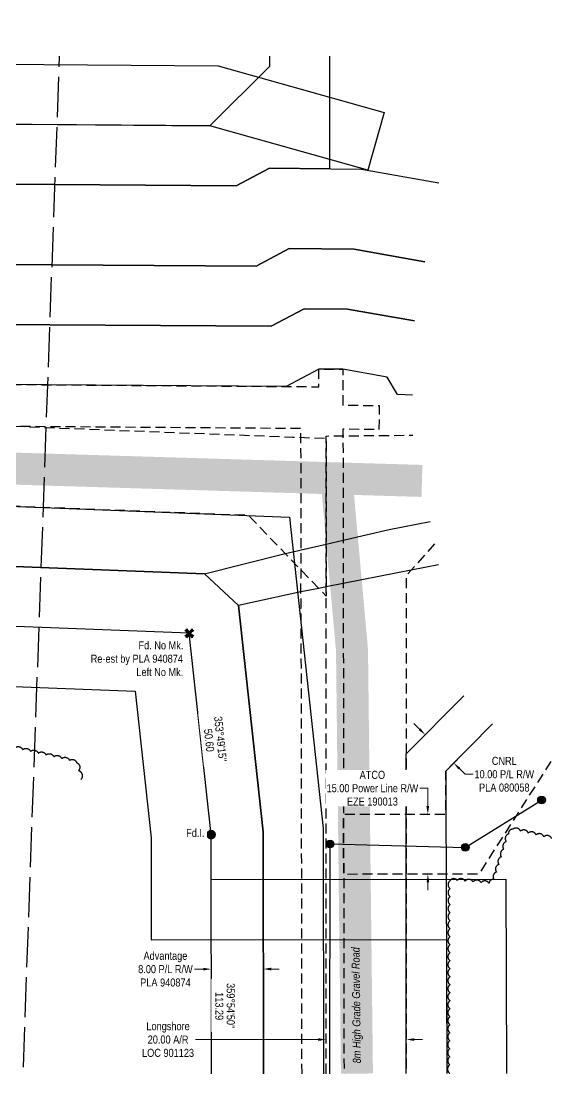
# Model space of a CAD drawing. Extents: x 341532 to 345906, y 6165767 to 6167762.
# Drawn here: x 345244 to 345906, y 6165767 to 6167101 of the extents above; entities that cross this region are included whole.
import ezdxf

# ---------------------------------------------------------------- set-up
doc = ezdxf.new("R2010")
doc.units = 0
doc.header["$LTSCALE"] = 5
doc.header["$PDSIZE"] = 0.5
for name, pattern in [('0', [1, 1, 0]), ('foc-ACCESSROAD', [3.75, 2.5, -1.25]), ('foc-FLOWLINE', [3.75, 2.5, -1.25]), ('foc-UNSURVEYED', [12.5, 10, -2.5]), ('POWERLINE5', [7.8, 2.4, -0.6, 0.6, -0.6, 0.6, -0.6, 2.4])]:
    doc.linetypes.add(name, pattern=pattern)
doc.layers.get('Defpoints').update_dxf_attribs({"color": 9})
for name, color, linetype in [('AS-POWER', 104, 'foc-POWER'), ('AS-POWER-EXISTING', 72, 'POWERLINE5'), ('AS-ROADS', 254, 'Continuous'), ('C-RW', 13, 'Continuous'), ('F-AR', 190, 'foc-ACCESSROAD'), ('F-EZE', 190, 'foc-FLOWLINE'), ('F-RW', 190, 'Continuous'), ('L-BD', 7, 'Continuous'), ('L-MON', 1, 'Continuous'), ('L-USEC', 7, 'foc-UNSURVEYED'), ('T-BUSH', 110, '0')]:
    doc.layers.add(name, color=color, linetype=linetype)
for name, color, linetype, lineweight in [('F-AR-T', 190, 'Continuous', 9), ('F-EZE-T', 190, 'Continuous', 9), ('F-RW-T', 190, 'Continuous', 9), ('T-TEXT', 48, 'Continuous', 18)]:
    doc.layers.add(name, color=color, linetype=linetype, lineweight=lineweight)
doc.styles.add('100L', font='ARIALN.TTF', dxfattribs={"height": 11})
doc.styles.add('80CG', font='ARIALN.TTF', dxfattribs={"height": 10})
doc.styles.add('80L', font='ARIALN.TTF', dxfattribs={"height": 10})
doc.styles.add('foc-LtypeFont', font='ARIALN.TTF', dxfattribs={"height": 7.35})
doc.linetypes.add('foc-POWER', pattern='A,6,-1,["P",foc-LtypeFont,S=0.2,R=0,X=-0.625,Y=-0.75],-1.24,4', length=12.24)
doc.dimstyles.new('Compass 5 000', dxfattribs={"dimscale": 5, "dimtxt": 9, "dimasz": 2, "dimexe": 0.2, "dimexo": 0.0625, "dimgap": 0.5, "dimtad": 0, "dimtih": 1, "dimtoh": 1, "dimzin": 0, "dimdsep": 46, "dimtxsty": '80CG', "dimcen": 0.1, "dimse1": 1, "dimse2": 1, "dimclrd": 256, "dimclrt": 256, "dimaunit": 1, "dimadec": 4, "dimazin": 0, "dimtfac": 0.06, "dimtofl": 0, "dimtmove": 0, "dimatfit": 1, "dimfxl": 0.2, "dimtolj": 1, "dimtzin": 0, "dimlwd": -1, "dimarcsym": 0})

# ---------------------------------------------------------------- blocks, each defined once
blk = doc.blocks.new('POWERPOLE')
h = blk.add_hatch(color=255)
edge = h.paths.add_edge_path()
edge.add_arc((0, 0), 0.96, 0, 360)
at = {"linetype": 'Continuous'}
for p, q in [((0.68, -0.68), (-0.68, 0.68)), ((-0.68, -0.68), (0.68, 0.68))]:
    blk.add_line(p, q, dxfattribs=at)
blk.add_circle((0, 0), 0.96, dxfattribs=at)
blk = doc.blocks.new('fdia')
at = {"color": 255, "const_width": 1}
blk.add_lwpolyline([(-0.5, 0, 1), (0.5, 0, 1)], format="xyb", close=True, dxfattribs=at)
blk = doc.blocks.new('Fdiaa')
blk.add_blockref('fdia', (0, 0))
blk = doc.blocks.new('fdib')
at = {"color": 1, "const_width": 1.6}
blk.add_lwpolyline([(-0.4, 0, 1), (0.4, 0, 1)], format="xyb", close=True, dxfattribs=at)
at = {"color": 1}
blk.add_circle((0, 0), 0.8, dxfattribs=at)
blk = doc.blocks.new('Fdibb')
blk.add_blockref('fdib', (0, 0))
blk = doc.blocks.new('fdicc')
for name in ['Fdibb', 'Fdiaa']:
    blk.add_blockref(name, (0, 0))
blk = doc.blocks.new('FDI')
blk.add_blockref('fdicc', (0, 0))
blk = doc.blocks.new('TEMP')
h = blk.add_hatch(color=255)
h.dxf.hatch_style = 1
h.paths.add_polyline_path([(0, 0.25), (-0.67, 1.15), (-0.67, 0.67), (-1.15, 0.67), (-0.25, 0), (-1.15, -0.67), (-0.67, -0.67), (-0.67, -1.15), (0, -0.25), (0.67, -1.15), (0.67, -0.67), (1.15, -0.67), (0.25, 0), (1.15, 0.67), (0.67, 0.67), (0.67, 1.15)])
h.paths.add_polyline_path([(0.57, 0.85), (0.57, 0.57), (0.85, 0.57), (0.08, 0), (0.85, -0.57), (0.57, -0.57), (0.57, -0.85), (0, -0.08), (-0.57, -0.85), (-0.57, -0.57), (-0.85, -0.57), (-0.08, 0), (-0.85, 0.57), (-0.57, 0.57), (-0.57, 0.85), (0, 0.08)], flags=16)
h = blk.add_hatch(color=1)
h.dxf.hatch_style = 1
h.paths.add_polyline_path([(0, 0.08), (-0.57, 0.85), (-0.57, 0.57), (-0.85, 0.57), (-0.08, 0), (-0.85, -0.57), (-0.57, -0.57), (-0.57, -0.85), (0, -0.08), (0.57, -0.85), (0.57, -0.57), (0.85, -0.57), (0.08, 0), (0.85, 0.57), (0.57, 0.57), (0.57, 0.85)])
at = {"color": 1}
for p, q in [((-0.08, 0), (0.08, 0)), ((0, 0.08), (0, -0.08))]:
    blk.add_line(p, q, dxfattribs=at)
at = {"color": 255, "flags": 128}
blk.add_lwpolyline([(-0.25, 0), (-1.15, 0.67), (-0.67, 0.67), (-0.67, 1.15), (0, 0.25), (0.67, 1.15), (0.67, 0.67), (1.15, 0.67), (0.25, 0), (1.15, -0.67), (0.67, -0.67), (0.67, -1.15), (0, -0.25), (-0.67, -1.15), (-0.67, -0.67), (-1.15, -0.67)], close=True, dxfattribs=at)
at = {"color": 1, "flags": 128}
blk.add_lwpolyline([(-0.08, 0), (-0.85, 0.57), (-0.57, 0.57), (-0.57, 0.85), (0, 0.08), (0.57, 0.85), (0.57, 0.57), (0.85, 0.57), (0.08, 0), (0.85, -0.57), (0.57, -0.57), (0.57, -0.85), (0, -0.08), (-0.57, -0.85), (-0.57, -0.57), (-0.85, -0.57)], close=True, dxfattribs=at)
blk = doc.blocks.new('*D72')
at = {"layer": 'Defpoints', "color": 0, "transparency": 16777216}
for p in [(345481, 6165917.7), (345481, 6165917.5), (345546, 6165917.8)]:
    blk.add_point(p, dxfattribs=at)
at = {"layer": 'F-RW-T', "transparency": 16777216}
for p, q in [((345471, 6165917.5), (345460, 6165917.4)), ((345556, 6165917.6), (345566, 6165917.6))]:
    blk.add_line(p, q, dxfattribs=at)
for points in [[(345471, 6165919.1), (345471, 6165915.8), (345481, 6165917.5)], [(345556, 6165919.3), (345556, 6165915.9), (345546, 6165917.6)]]:
    blk.add_solid(points, dxfattribs=at)
at = {"layer": 'F-RW-T', "transparency": 16777216, "insert": (345423.7, 6165917.4), "char_height": 10, "attachment_point": 5, "style": '80CG'}
blk.add_mtext('\\A1;Advantage\\P8.00 P/L R/W\\PPLA 940874', dxfattribs=at)
blk = doc.blocks.new('*D75')
at = {"layer": 'Defpoints', "color": 0, "transparency": 16777216}
for p in [(345624.7, 6165829.5), (345624.7, 6165826.3), (345724.7, 6165826.3)]:
    blk.add_point(p, dxfattribs=at)
at = {"layer": 'F-AR-T', "transparency": 16777216}
for p, q in [((345614.7, 6165829.5), (345461.3, 6165829.5)), ((345734.7, 6165829.5), (345744.7, 6165829.5))]:
    blk.add_line(p, q, dxfattribs=at)
for points in [[(345614.7, 6165831.2), (345614.7, 6165827.8), (345624.7, 6165829.5)], [(345734.7, 6165831.2), (345734.7, 6165827.9), (345724.7, 6165829.5)]]:
    blk.add_solid(points, dxfattribs=at)
at = {"layer": 'F-AR-T', "transparency": 16777216, "insert": (345427, 6165829.5), "char_height": 10, "attachment_point": 5, "style": '80CG'}
blk.add_mtext('\\A1;Longshore\\P20.00 A/R\\PLOC 901123', dxfattribs=at)
blk = doc.blocks.new('*D76')
at = {"layer": 'Defpoints', "color": 0, "transparency": 16777216}
for p in [(345746.5, 6166208.3), (345783.9, 6166175), (345782, 6166173.1)]:
    blk.add_point(p, dxfattribs=at)
at = {"layer": 'F-RW-T', "transparency": 16777216}
for p, q in [((345741.3, 6166217.2), (345734.2, 6166224.3)), ((345791, 6166167.9), (345798.1, 6166160.9)), ((345798.1, 6166160.9), (345808.1, 6166160.9))]:
    blk.add_line(p, q, dxfattribs=at)
for points in [[(345742.4, 6166218.4), (345740.1, 6166216), (345748.4, 6166210.2)], [(345792.1, 6166169.1), (345789.8, 6166166.8), (345783.9, 6166175)]]:
    blk.add_solid(points, dxfattribs=at)
at = {"layer": 'F-RW-T', "transparency": 16777216, "insert": (345847.1, 6166160.9), "char_height": 10, "attachment_point": 5, "style": '80CG'}
blk.add_mtext('\\A1;CNRL\\P10.00 P/L R/W\\PPLA 080058', dxfattribs=at)
blk = doc.blocks.new('*D77')
at = {"layer": 'Defpoints', "color": 0, "transparency": 16777216}
for p in [(345698.6, 6166111), (345751.5, 6166111.1), (345698.7, 6166036)]:
    blk.add_point(p, dxfattribs=at)
at = {"layer": 'F-EZE-T', "transparency": 16777216}
for p, q in [((345751.5, 6166143.4), (345741.5, 6166143.4)), ((345751.5, 6166121.1), (345751.5, 6166143.4)), ((345751.6, 6166026.1), (345751.7, 6166016.1))]:
    blk.add_line(p, q, dxfattribs=at)
for points in [[(345753.2, 6166121.1), (345749.8, 6166121.1), (345751.5, 6166111.1)], [(345753.3, 6166026.1), (345750, 6166026.1), (345751.6, 6166036.1)]]:
    blk.add_solid(points, dxfattribs=at)
at = {"layer": 'F-EZE-T', "transparency": 16777216, "insert": (345682.3, 6166143.4), "char_height": 10, "attachment_point": 5, "style": '80CG', "bg_fill": 3, "box_fill_scale": 1.1, "bg_fill_color": 256, "bg_fill_true_color": 13158600, "bg_fill_transparency": 0}
blk.add_mtext('\\A1;ATCO\\P15.00 Power Line R/W\\PEZE 190013', dxfattribs=at)

msp = doc.modelspace()

# ---------------------------------------------------------------- linework, layer by layer
at = {"layer": 'AS-POWER', "flags": 128}
msp.add_lwpolyline([(345629.296, 6165786.916), (345629.369, 6166073.792), (345798.349, 6166069.537), (345893.614, 6166128.732)], dxfattribs=at)
at = {"layer": 'AS-ROADS', "const_width": 39.99, "flags": 128}
for points in [[(343040.942, 6166606.071), (343537.114, 6166594.067), (345637.399, 6166530.457), (345744.211, 6166527.293)], [(345663.004, 6165786.967), (345656.819, 6166316.187), (345637.399, 6166530.457)]]:
    msp.add_lwpolyline(points, dxfattribs=at)
at = {"layer": 'C-RW'}
for points in [[(345734.732, 6166727.166), (345651.096, 6166741.922), (345596.926, 6166742.188), (345555.808, 6166720.401), (345279.425, 6166722.412), (345128.529, 6166723.526), (344489.189, 6166728.213), (344492.206, 6166803.232), (344496.236, 6166903.146), (344503.671, 6167087.022)], [(344575.905, 6167084.102), (344568.568, 6166902.619), (344567.564, 6166877.783), (344638.98, 6166802.15), (345131.216, 6166798.479), (345282.113, 6166797.411), (345537.136, 6166795.537), (345578.445, 6166817.428), (345659.321, 6166816.847), (345747.785, 6166801.145)], [(345850.445, 6165787.246), (345849.455, 6166029.623), (345480.863, 6166029.073), (345480.779, 6166085.497), (345453.556, 6166336.954), (344522.219, 6166373.117), (344428.02, 6166374.633), (344426.471, 6166276.005), (343853.762, 6166283.836), (343586.154, 6166182.626), (343187.201, 6166191.448), (343209.357, 6166735.849), (343044.022, 6166740.176)], [(343042.714, 6166690.206), (343132.36, 6166687.859), (343109.175, 6166118.172), (343599.057, 6166107.34), (343866.971, 6166208.665), (344500.269, 6166200.006), (344501.816, 6166298.472), (344520.16, 6166298.157), (345385.975, 6166264.538), (345405.802, 6166081.394), (345405.992, 6165953.98), (345774.779, 6165954.53), (345775.464, 6165787.134)]]:
    msp.add_lwpolyline(points, dxfattribs=at)
at = {"layer": 'F-AR', "flags": 128}
for points in [[(343552.418, 6166804.931), (343545.723, 6166638.812), (344529.08, 6166622.982), (345582.5, 6166582.079), (345624.534, 6166580.446), (345624.559, 6166483.353), (345624.566, 6166448.385), (345624.579, 6166394.879), (345624.582, 6166383.383), (345615.291, 6166393.042), (345593.172, 6166416.101), (345588.853, 6166420.507), (345573.338, 6166436.629), (345527.598, 6166484.158), (344526.336, 6166523.036), (343441.706, 6166540.496), (343445.183, 6166626.752), (343445.831, 6166642.831), (343447.295, 6166679.216), (343452.485, 6166807.964)], [(345624.717, 6165786.91), (345624.645, 6166095.572), (345624.582, 6166383.383), (345624.579, 6166394.879), (345624.566, 6166448.385), (345624.559, 6166483.353), (345624.534, 6166583.395), (345645.538, 6166583.594), (345732.875, 6166584.413)], [(345759.833, 6166448.576), (345730.908, 6166415.873), (345724.547, 6166408.681), (345724.6, 6166186.239), (345724.616, 6166111.01), (345724.618, 6166095.598), (345724.632, 6166036.011), (345724.687, 6165787.059)]]:
    msp.add_lwpolyline(points, dxfattribs=at)
at = {"layer": 'F-EZE', "flags": 128}
for points in [[(345594.357, 6165786.864), (345593.392, 6166376.949), (345592.95, 6166388.611), (345593.186, 6166416.1), (345593.287, 6166441.21), (345593.053, 6166584.611), (345593.041, 6166592.629), (345274.858, 6166594.978), (345123.961, 6166596.092), (344351.522, 6166601.792), (344145.415, 6166610.104), (343941.745, 6166616.25), (343932.972, 6166614.863), (343858.009, 6166616.544), (343841.714, 6166617.772), (343592.384, 6166622.497), (343592.926, 6166640.545), (343593.957, 6166674.965), (343858.935, 6166669.026), (343933.896, 6166667.344), (344132.605, 6166662.89), (344150.629, 6167101.312)], [(344225.546, 6167098.244), (344217.807, 6166909.956), (344213.698, 6166810.044), (344210.617, 6166735.074), (344207.537, 6166660.129), (344352.772, 6166654.272), (345125.842, 6166648.567), (345276.739, 6166647.456), (345574.481, 6166645.258), (345615.449, 6166644.955), (345615.409, 6166666.944), (345645.402, 6166666.988), (345645.474, 6166622.003), (345690.966, 6166621.31), (345690.507, 6166591.325), (345645.524, 6166592.007), (345645.538, 6166583.594), (345645.751, 6166453.25), (345645.84, 6166399.075), (345646.311, 6166110.883), (345646.434, 6166035.884), (345646.84, 6165786.943)], [(345905.297, 6166176.929), (345815.235, 6166036.159), (345774.446, 6166036.093), (345724.632, 6166036.011), (345646.434, 6166035.884), (345646.311, 6166110.883), (345724.616, 6166111.01), (345774.139, 6166111.092), (345773.919, 6166164.965), (345832.182, 6166223.706)]]:
    msp.add_lwpolyline(points, dxfattribs=at)
at = {"layer": 'F-RW'}
for points in [[(344728.594, 6167077.938), (344727.525, 6167051.43), (345489.614, 6167045.89), (345696.927, 6166987.454), (345676.584, 6166915.283), (345478.981, 6166970.982), (344646.621, 6166977.035), (344650.827, 6167081.073)], [(345628.755, 6167057.851), (345628.777, 6166917.061), (345553.795, 6166917.785), (345512.233, 6166895.756), (345285.697, 6166897.402), (345134.8, 6166898.502), (344571.413, 6166902.598), (344496.234, 6166903.146), (344499.259, 6166978.108), (344571.96, 6166977.578), (344574.444, 6166977.56), (345137.487, 6166973.465), (345288.384, 6166972.368), (345478.981, 6166970.982), (345554.242, 6167045.436), (345554.239, 6167057.839)], [(345134.8, 6166898.502), (345285.697, 6166897.406), (345512.233, 6166895.756), (345553.795, 6166917.785), (345668.594, 6166916.676), (345765.264, 6166899.621)], [(345747.785, 6166801.145), (345659.321, 6166816.847), (345578.445, 6166817.428), (345537.136, 6166795.537), (345282.113, 6166797.411), (345131.216, 6166798.479)], [(345546.21, 6165786.792), (345545.759, 6166089.053), (345515.161, 6166371.686), (345472.398, 6166411.261), (344524.277, 6166448.077), (343398.68, 6166466.196), (343401.818, 6166544.116), (343405.196, 6166627.909), (343405.844, 6166644.013), (343407.312, 6166680.372), (343412.503, 6166809.179)], [(343412.503, 6166809.179), (343407.312, 6166680.372), (343405.844, 6166644.013), (343405.196, 6166627.909), (343401.818, 6166544.116), (343398.68, 6166466.196), (343855.233, 6166458.847), (343856.444, 6166533.82), (343858.009, 6166616.544), (343858.064, 6166636.446), (343858.935, 6166669.026), (343933.896, 6166667.344), (343933.037, 6166635.271), (343932.972, 6166614.863), (343931.412, 6166532.613), (343930.203, 6166457.64), (344524.277, 6166448.077), (345472.398, 6166411.261), (345515.161, 6166371.686), (345545.759, 6166089.053), (345546.21, 6165786.792)], [(343452.485, 6166807.964), (343447.295, 6166679.216), (343445.831, 6166642.831), (343445.183, 6166626.752), (343441.706, 6166540.496), (343856.444, 6166533.82), (343931.412, 6166532.613), (344526.336, 6166523.036), (345578.621, 6166482.176), (345620.736, 6166093.155), (345621.193, 6165786.904)], [(343452.485, 6166807.964), (343447.295, 6166679.216), (343445.831, 6166642.831), (343445.183, 6166626.752), (343441.706, 6166540.496), (344526.336, 6166523.036), (345578.621, 6166482.176), (345620.736, 6166093.155), (345621.193, 6165786.904)], [(345732.405, 6166634.616), (345713.837, 6166635.083), (345700.882, 6166656.898), (345645.402, 6166666.988), (345615.409, 6166666.944), (345574.481, 6166645.258), (345276.739, 6166647.456), (345125.842, 6166648.567), (344352.772, 6166654.272), (344207.537, 6166660.129), (344147.175, 6166662.562), (344148.372, 6166692.398), (344150.189, 6166737.506), (344210.617, 6166735.074), (344355.791, 6166729.23), (344489.189, 6166728.213), (345128.529, 6166723.526), (345279.425, 6166722.412), (345555.808, 6166720.401), (345596.926, 6166742.188), (345651.096, 6166741.922), (345734.732, 6166727.166)], [(345481.225, 6165786.695), (345480.779, 6166085.497), (345453.556, 6166336.954), (344522.219, 6166373.117), (343320.667, 6166392.46), (343324.456, 6166486.383), (343310.67, 6166486.798), (343280.682, 6166487.691), (343274.482, 6166487.875), (343199.535, 6166490.108), (343038.217, 6166494.923)], [(345764.981, 6166422.635), (345730.908, 6166415.873), (345713.81, 6166412.482), (345645.84, 6166399.075), (345624.579, 6166394.879), (345615.291, 6166393.042), (345592.95, 6166388.611), (345515.161, 6166371.686), (345472.398, 6166411.261), (345573.338, 6166436.629), (345586.431, 6166439.635), (345593.287, 6166441.21), (345624.566, 6166448.385), (345645.751, 6166453.25), (345703.139, 6166466.419), (345754.278, 6166476.568)], [(345724.687, 6165787.059), (345724.632, 6166036.011), (345724.618, 6166095.598), (345724.616, 6166111.01), (345724.6, 6166186.239), (345796.683, 6166258.917)], [(345832.182, 6166223.706), (345773.919, 6166164.965), (345774.139, 6166111.092), (345774.446, 6166036.093), (345775.464, 6165787.134)]]:
    msp.add_lwpolyline(points, dxfattribs=at)
at = {"layer": 'L-USEC'}
msp.add_line((345246.191, 6165795.119), (345291.445, 6167057.765), dxfattribs=at)
at = {"layer": 'T-BUSH', "flags": 128}
for points in [[(344547.023, 6166113.741, -0.52056705), (344556.809, 6166115.789, -0.52056705), (344566.595, 6166117.836, -0.52056705), (344576.381, 6166119.883, -0.52056705), (344586.166, 6166121.931, -0.52056705), (344595.952, 6166123.978, -0.52056705), (344604.907, 6166128.118, -0.52056705), (344613.43, 6166133.344, -0.52056705), (344621.953, 6166138.57, -0.52056705), (344631.191, 6166141.745, -0.52056705), (344641.116, 6166142.952, -0.52056705), (344651.04, 6166144.159, -0.52056705), (344660.965, 6166145.366, -0.52056705), (344670.812, 6166145.576, -0.52056705), (344680.433, 6166142.855, -0.52056705), (344690.053, 6166140.134, -0.52056705), (344699.674, 6166137.414, -0.52056705), (344709.294, 6166134.693, -0.52056705), (344718.915, 6166131.973, -0.52056705), (344728.535, 6166129.252, -0.52056705), (344738.156, 6166126.532, -0.52056705), (344747.776, 6166123.811, -0.52056705), (344757.504, 6166123.599, -0.52056705), (344767.323, 6166125.483, -0.52056705), (344777.142, 6166127.367, -0.52056705), (344786.96, 6166129.251, -0.52056705), (344796.779, 6166131.135, -0.52056705), (344806.598, 6166133.019, -0.52056705), (344816.416, 6166134.902, -0.52056705), (344826.235, 6166136.786, -0.52056705), (344836.053, 6166138.67, -0.52056705), (344845.872, 6166140.554, -0.52056705), (344855.691, 6166142.438, -0.52056705), (344865.509, 6166144.322, -0.52056705), (344874.882, 6166147.078, -0.52056705), (344882.159, 6166153.934, -0.52056705), (344889.435, 6166160.791, -0.52056705), (344896.712, 6166167.647, -0.52056705), (344903.988, 6166174.503, -0.52056705), (344911.265, 6166181.359, -0.52056705), (344918.542, 6166188.215, -0.52056705), (344925.818, 6166195.071, -0.52056705), (344933.095, 6166201.927, -0.52056705), (344940.371, 6166208.783, -0.52056705), (344947.648, 6166215.639, -0.52056705), (344954.924, 6166222.496, -0.52056705), (344959.564, 6166230.553, -0.52056705), (344961.499, 6166239.109, -0.52056705), (344971.435, 6166240.224, -0.52056705), (344981.37, 6166241.339, -0.52056705), (344991.305, 6166242.454, -0.52056705), (345001.241, 6166243.569, -0.52056705), (345011.176, 6166244.684, -0.52056705), (345021.111, 6166245.798, -0.52056705), (345030.508, 6166242.449, -0.52056705), (345039.892, 6166239.002, -0.52056705), (345049.277, 6166235.554, -0.52056705), (345058.662, 6166232.107, -0.52056705), (345068.046, 6166228.66, -0.52056705), (345074.645, 6166222.924, -0.52056705), (345076.202, 6166213.049, -0.52056705), (345077.76, 6166203.173, -0.52056705), (345079.317, 6166193.297, -0.52056705), (345085.948, 6166189.615, -0.52056705), (345095.937, 6166190.033, -0.52056705), (345105.926, 6166190.451, -0.52056705), (345115.915, 6166190.869, -0.52056705), (345125.904, 6166191.287, -0.52056705), (345135.893, 6166191.706, -0.52056705), (345145.882, 6166192.124, -0.52056705), (345155.871, 6166192.542, -0.52056705), (345165.86, 6166192.96, -0.52056705), (345175.849, 6166193.378, -0.52056705), (345185.838, 6166193.796, -0.52056705), (345195.827, 6166194.214, -0.52056705), (345205.816, 6166194.632, -0.52056705), (345215.805, 6166195.05, -0.52056705), (345225.794, 6166195.468, -0.52056705), (345235.598, 6166193.875, -0.52056705), (345245.345, 6166191.649, -0.52056705), (345255.092, 6166189.422, -0.52056705), (345264.838, 6166187.196, -0.52056705), (345274.585, 6166184.97, -0.52056705), (345284.332, 6166182.744, -0.52056705), (345294.079, 6166180.517, -0.52056705), (345303.825, 6166178.291, -0.52056705), (345312.837, 6166175.315, -0.52056705), (345315.256, 6166165.614, -0.52056705), (345318.059, 6166154.371, -0.52056705)], [(345906.258, 6166080.547, 0.52056705), (345896.534, 6166082.871, 0.52056705), (345886.81, 6166085.194, 0.52056705), (345877.086, 6166087.518, 0.52056705), (345867.362, 6166089.842, 0.52056705), (345857.638, 6166092.165, 0.52056705), (345852.518, 6166086.342, 0.52056705), (345849.492, 6166076.813, 0.52056705), (345846.465, 6166067.285, 0.52056705), (345843.439, 6166057.756, 0.52056705), (345840.412, 6166048.227, 0.52056705), (345837.386, 6166038.699, 0.52056705), (345834.359, 6166029.17, 0.52056705), (345828.007, 6166024.662, 0.52056705), (345818.052, 6166025.59, 0.52056705), (345808.098, 6166026.519, 0.52056705), (345798.143, 6166027.447, 0.52056705), (345788.189, 6166028.376, 0.52056705), (345779.401, 6166028.021, 0.52056705), (345779.386, 6166018.024, 0.52056705), (345779.37, 6166008.026, 0.52056705), (345779.355, 6165998.028, 0.52056705), (345779.339, 6165988.03, 0.52056705), (345779.324, 6165978.033, 0.52056705), (345779.308, 6165968.035, 0.52056705), (345779.293, 6165958.037, 0.52056705), (345779.277, 6165948.04, 0.52056705), (345779.262, 6165938.042, 0.52056705), (345779.246, 6165928.044, 0.52056705), (345779.231, 6165918.046, 0.52056705), (345779.215, 6165908.049, 0.52056705), (345779.2, 6165898.051, 0.52056705), (345779.184, 6165888.053, 0.52056705), (345779.168, 6165878.056, 0.52056705), (345779.153, 6165868.058, 0.52056705), (345779.137, 6165858.06, 0.52056705), (345779.122, 6165848.062, 0.52056705), (345779.106, 6165838.065, 0.52056705), (345779.091, 6165828.067, 0.52056705), (345779.075, 6165818.069, 0.52056705), (345779.06, 6165808.071, 0.52056705), (345779.044, 6165798.074, 0.52056705), (345779.027, 6165787.131, 0.52056705)]]:
    msp.add_lwpolyline(points, format="xyb", dxfattribs=at)

# ---------------------------------------------------------------- block references
at = {"layer": 'AS-POWER-EXISTING', "color": 3, "xscale": 4.998867500000006, "yscale": 4.998867500000006, "zscale": 4.998867500000006}
for p in [(345893.614, 6166128.732), (345629.369, 6166073.792), (345798.349, 6166069.537)]:
    msp.add_blockref('POWERPOLE', p, dxfattribs=at)
at = {"layer": 'L-MON', "xscale": 4.998867500000006, "yscale": 4.998867500000006, "zscale": 4.998867500000006}
for name, p in [('TEMP', (345453.556, 6166336.954)), ('FDI', (345480.779, 6166085.497))]:
    msp.add_blockref(name, p, dxfattribs=at)

# ---------------------------------------------------------------- texts
at = {"layer": 'T-TEXT', "insert": (345657.899, 6165799.697), "char_height": 9.99755, "attachment_point": 1, "rotation": 90.669616, "style": '100L'}
msp.add_mtext_dynamic_manual_height_columns('{\\fArial Narrow|b0|i1|c0|p34;8m High Grade Gravel Road}', width=145.80097, gutter_width=54.987, heights=[0], dxfattribs=at)

# ---------------------------------------------------------------- next in the draw order: texts
at = {"layer": 'L-BD', "color": 2, "char_height": 9.99774, "width": 56.29461, "attachment_point": 1, "line_spacing_factor": 0.855, "style": '80L', "bg_fill": 2}
for s, insert, rotation in [("\\pi0.27845;353°49'15''\\P\\pi14.327;50.60", (345494.393, 6166233.88), 276.178742), ("\\pi0.27845;359°54'50''\\P\\pi11.504;113.29", (345510.271, 6165900.325), 270.085494)]:
    msp.add_mtext(s, dxfattribs=dict(at, insert=insert, rotation=rotation))
at = {"layer": 'L-MON', "insert": (345329.379, 6166326.887), "char_height": 9.99774, "attachment_point": 1, "style": '80L', "bg_fill": 3, "box_fill_scale": 1.15, "bg_fill_color": 256, "bg_fill_true_color": 256, "bg_fill_transparency": 0}
msp.add_mtext_dynamic_manual_height_columns('\\pi60.714;Fd. No Mk.\\P\\pi0.97972;Re-est by PLA 940874\\P\\pi58.013;Left No Mk.', width=114.78068, gutter_width=249.943, heights=[0], dxfattribs=at)
at = {"layer": 'L-MON', "insert": (345448.538, 6166092.65), "char_height": 9.99774, "attachment_point": 1, "style": '80L', "bg_fill": 2}
msp.add_mtext_dynamic_manual_height_columns('\\pi1.0616;Fd.I.', width=22.03907, gutter_width=249.943, heights=[0], dxfattribs=at)

# ---------------------------------------------------------------- next in the draw order: dimensions: what is measured, and where the dimension line sits
at = {"layer": 'F-EZE-T', "color": 6}
dim = msp.add_linear_dim(base=(345751.513, 6166111.053), p1=(345698.722, 6166035.969), p2=(345698.601, 6166110.968), angle=90.092639, text='ATCO\\P15.00 Power Line R/W\\PEZE 190013', dimstyle='Compass 5 000', override={"dimtfill": 1}, dxfattribs=at)
dim.commit()
dim.dimension.update_dxf_attribs({"geometry": '*D77', "text_midpoint": (345682.32, 6166143.399), "dimtype": 161})

# ---------------------------------------------------------------- next in the draw order: dimensions: what is measured, and where the dimension line sits
at = {"layer": 'F-AR-T', "color": 6}
dim = msp.add_linear_dim(base=(345624.707, 6165829.503), p1=(345724.679, 6165826.304), p2=(345624.707, 6165826.281), angle=180.013251, text='Longshore\\P20.00 A/R\\PLOC 901123', dimstyle='Compass 5 000', dxfattribs=at)
dim.commit()
dim.dimension.update_dxf_attribs({"geometry": '*D75', "text_midpoint": (345426.964, 6165829.465), "dimtype": 161})
at = {"layer": 'F-RW-T'}
for base, p1, p2, angle, text, picture, middle in [((345783.853, 6166174.981), (345746.468, 6166208.288), (345781.966, 6166173.078), 315.233743, 'CNRL\\P10.00 P/L R/W\\PPLA 080058', '*D76', (345847.139, 6166160.896)), ((345481.03, 6165917.479), (345546.015, 6165917.801), (345481.029, 6165917.704), 180.085494, 'Advantage\\P8.00 P/L R/W\\PPLA 940874', '*D72', (345423.676, 6165917.448))]:
    dim = msp.add_linear_dim(base=base, p1=p1, p2=p2, angle=angle, text=text, dimstyle='Compass 5 000', dxfattribs=at)
    dim.commit()
    dim.dimension.update_dxf_attribs({"geometry": picture, "text_midpoint": middle, "dimtype": 161})

doc.saveas('drawing.dxf')
